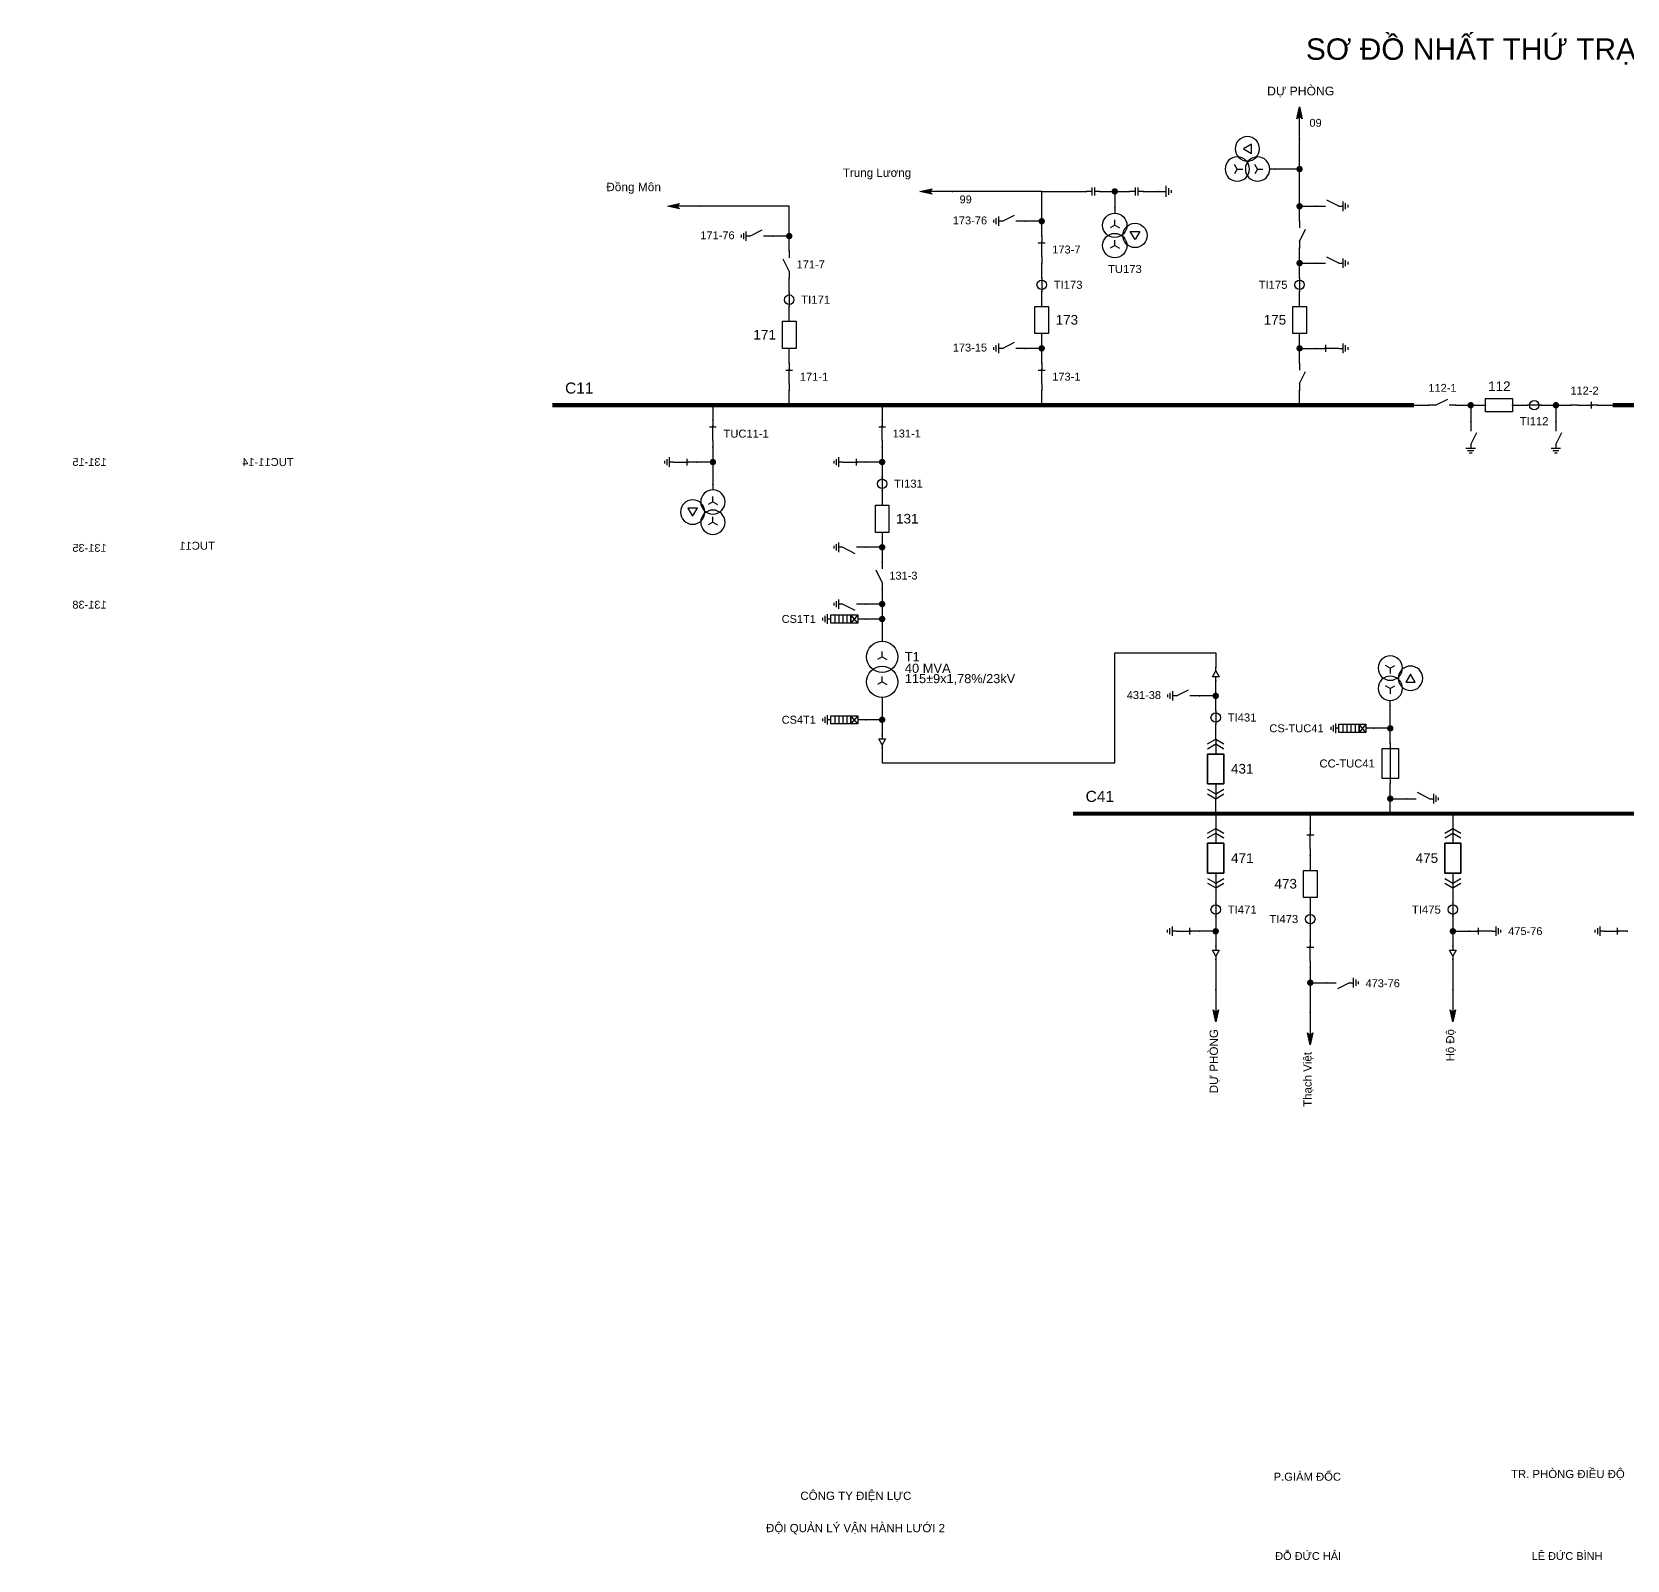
# Model space of a CAD drawing. Header units: millimetres. Extents: x -360 to 397, y 8 to 290.
# Drawn here: x -77.3 to 217.7, y 7.5 to 290.1 of the extents above; entities that cross this region are included whole.
import ezdxf

# ---------------------------------------------------------------- set-up
doc = ezdxf.new("R2010")
doc.units = ezdxf.units.MM
for name, color, linetype, lineweight in [('BUSBAR_110KV', 1, 'Continuous', 50), ('BUSBAR_22KV', 5, 'Continuous', 50), ('GROUND', 3, 'Continuous', 25), ('HV_110KV', 1, 'Continuous', 25), ('MV_22KV', 5, 'Continuous', 25)]:
    doc.layers.add(name, color=color, linetype=linetype, lineweight=lineweight)
doc.layers.add('SYM_PORTS', color=8, linetype='Continuous', plot=False)
doc.layers.add('TEXT', color=7, linetype='Continuous')
doc.styles.add('SLD_TEXT', font='arial.ttf')

# ---------------------------------------------------------------- blocks, each defined once
blk = doc.blocks.new('SYM_DISCONNECTOR_CLOSED')
at = {"lineweight": 25}
for points in [[(-0.625, 1.25), (0.625, 1.25)], [(0, 2.5), (0, 1.25)], [(0, -1.25), (0, 1.5)], [(0, -1.25), (0, -2.5)]]:
    blk.add_lwpolyline(points, dxfattribs=at)
at = {"layer": 'SYM_PORTS'}
for p in [(0, 2.5), (0, -2.5)]:
    blk.add_point(p, dxfattribs=at)
blk.add_attdef('DEVICE_CODE', (1.625, -0.5), '', height=2)
blk = doc.blocks.new('SYM_CIRCUIT_BREAKER')
at = {"lineweight": 25}
blk.add_lwpolyline([(-1.25, 2.5), (1.25, 2.5), (1.25, -2.5), (-1.25, -2.5)], close=True, dxfattribs=at)
at = {"layer": 'SYM_PORTS'}
for p in [(0, 2.5), (0, -2.5)]:
    blk.add_point(p, dxfattribs=at)
blk.add_attdef('DEVICE_CODE', (2.25, -0.5), '', height=2)
at = {"flags": 1}
blk.add_attdef('RATING', (2.25, -3.5), '', height=2, dxfattribs=at)
blk = doc.blocks.new('SYM_CURRENT_TRANSFORMER')
at = {"lineweight": 25}
blk.add_lwpolyline([(0, 1.25), (0, -1.25)], dxfattribs=at)
blk.add_circle((0, 0), 0.875, dxfattribs=at)
at = {"layer": 'SYM_PORTS'}
for p in [(0, 1.25), (0, -1.25)]:
    blk.add_point(p, dxfattribs=at)
blk.add_attdef('DEVICE_CODE', (1.875, -1.75), '', height=2)
at = {"flags": 1}
blk.add_attdef('RATIO', (1.875, -4.75), '', height=2, dxfattribs=at)
blk = doc.blocks.new('SYM_DISCONNECTOR_OPEN')
at = {"lineweight": 25}
for points in [[(0, -1.25), (-1.125, 1)], [(0, 2.5), (0, 1.25)], [(0, -1.25), (0, -2.5)]]:
    blk.add_lwpolyline(points, dxfattribs=at)
at = {"layer": 'SYM_PORTS'}
for p in [(0, 2.5), (0, -2.5)]:
    blk.add_point(p, dxfattribs=at)
blk.add_attdef('DEVICE_CODE', (1, -0.5), '', height=2)
blk = doc.blocks.new('SYM_EARTHING_SWITCH_OPEN')
at = {"lineweight": 25}
for points in [[(0, 3), (0, 1.25)], [(0, -1.25), (-1.125, 1)], [(-0.875, -2), (0.875, -2)], [(-0.5625, -2.4375), (0.5625, -2.4375)], [(-0.25, -2.875), (0.25, -2.875)], [(0, -1.25), (0, -2)]]:
    blk.add_lwpolyline(points, dxfattribs=at)
at = {"layer": 'SYM_PORTS'}
blk.add_point((0, 3), dxfattribs=at)
blk.add_attdef('DEVICE_CODE', (1.875, 0), '', height=2)
blk = doc.blocks.new('SYM_LINE_FEEDER_ARROW')
blk.add_hatch(color=7).paths.add_polyline_path([(0, -3), (-0.5, -0.75), (0, -1.25), (0.5, -0.75)])
at = {"lineweight": 25}
blk.add_lwpolyline([(0, 3), (0, -1.25)], dxfattribs=at)
blk.add_lwpolyline([(0, -3), (-0.5, -0.75), (0, -1.25), (0.5, -0.75)], close=True, dxfattribs=at)
at = {"layer": 'SYM_PORTS'}
blk.add_point((0, 3), dxfattribs=at)
blk.add_attdef('LINE_NAME', (1.5, 0), '', height=2)
blk = doc.blocks.new('SYM_COUPLING_CAPACITOR')
at = {"lineweight": 25}
for points in [[(-0.75, 0.25), (0.75, 0.25)], [(0, 1.25), (0, 0.25)], [(-0.75, -0.25), (0.75, -0.25)], [(0, -0.25), (0, -1.25)]]:
    blk.add_lwpolyline(points, dxfattribs=at)
at = {"layer": 'SYM_PORTS'}
for p in [(0, 1.25), (0, -1.25)]:
    blk.add_point(p, dxfattribs=at)
blk.add_attdef('DEVICE_CODE', (1.75, -1.75), '', height=2)
blk = doc.blocks.new('SYM_VOLTAGE_TRANSFORMER')
at = {"lineweight": 25}
for points in [[(0, 4.625), (0, 3.625)], [(0, 1.375), (-0.8625, 0.875)], [(0, 1.375), (0, 2.375)], [(0, 1.375), (0.8625, 0.875)], [(0, -2.375), (-0.8625, -2.875)], [(0, -2.375), (0, -1.375)], [(0, -2.375), (0.8625, -2.875)]]:
    blk.add_lwpolyline(points, dxfattribs=at)
blk.add_lwpolyline([(2.875, 0.25), (4.625, 0.25), (3.75, -1.25)], close=True, dxfattribs=at)
for centre in [(0, 1.375), (3.75, -0.5), (0, -2.375)]:
    blk.add_circle(centre, 2.25, dxfattribs=at)
at = {"layer": 'SYM_PORTS'}
blk.add_point((0, 4.625), dxfattribs=at)
blk.add_attdef('DEVICE_CODE', (7, 1.625), '', height=2)
at = {"flags": 1}
blk.add_attdef('RATIO', (7, -1.375), '', height=2, dxfattribs=at)
blk = doc.blocks.new('SYM_GROUND_SYMBOL')
at = {"lineweight": 25}
for points in [[(0, 1.25), (0, -0.25)], [(-1, -0.25), (1, -0.25)], [(-0.625, -0.75), (0.625, -0.75)], [(-0.25, -1.25), (0.25, -1.25)]]:
    blk.add_lwpolyline(points, dxfattribs=at)
at = {"layer": 'SYM_PORTS'}
blk.add_point((0, 1.25), dxfattribs=at)
blk = doc.blocks.new('SYM_EARTHING_SWITCH_CLOSED')
at = {"lineweight": 25}
for points in [[(0, 3), (0, 1.25)], [(-0.625, 1.25), (0.625, 1.25)], [(0, -1.25), (0, 1.5)], [(-0.875, -2), (0.875, -2)], [(-0.5625, -2.4375), (0.5625, -2.4375)], [(-0.25, -2.875), (0.25, -2.875)], [(0, -1.25), (0, -2)]]:
    blk.add_lwpolyline(points, dxfattribs=at)
at = {"layer": 'SYM_PORTS'}
blk.add_point((0, 3), dxfattribs=at)
blk.add_attdef('DEVICE_CODE', (1.875, 0), '', height=2)
blk = doc.blocks.new('SYM_SURGE_ARRESTER')
at = {"lineweight": 25}
for points in [[(0, 4), (0, 2.5)], [(-0.75, 2.5), (0.75, 1.25)], [(0.75, 2.5), (-0.75, 1.25)], [(-0.75, 0.5), (0.75, 0.5)], [(-0.75, -0.25), (0.75, -0.25)], [(-0.75, -1), (0.75, -1)], [(-0.75, -1.75), (0.75, -1.75)], [(0, -2.5), (0, -3.125)], [(-0.875, -3.125), (0.875, -3.125)], [(-0.5625, -3.5625), (0.5625, -3.5625)], [(-0.25, -4), (0.25, -4)]]:
    blk.add_lwpolyline(points, dxfattribs=at)
for points in [[(-0.75, 2.5), (0.75, 2.5), (0.75, 1.25), (-0.75, 1.25)], [(-0.75, 1.25), (0.75, 1.25), (0.75, -2.5), (-0.75, -2.5)]]:
    blk.add_lwpolyline(points, close=True, dxfattribs=at)
at = {"layer": 'SYM_PORTS'}
blk.add_point((0, 4), dxfattribs=at)
blk.add_attdef('DEVICE_CODE', (1.875, 1), '', height=2)
blk = doc.blocks.new('SYM_TRANSFORMER_2W')
at = {"lineweight": 25}
for points in [[(0, 2.3125), (0, 3.3125)], [(0, 2.3125), (-0.8625, 1.8125)], [(0, 2.3125), (0.8625, 1.8125)], [(0, -2.3125), (-0.8625, -2.8125)], [(0, -2.3125), (0, -1.3125)], [(0, -2.3125), (0.8625, -2.8125)]]:
    blk.add_lwpolyline(points, dxfattribs=at)
for centre in [(0, 2.3125), (0, -2.3125)]:
    blk.add_circle(centre, 2.875, dxfattribs=at)
at = {"layer": 'SYM_PORTS'}
for p in [(0, 5.1875), (0, -5.1875)]:
    blk.add_point(p, dxfattribs=at)
blk.add_attdef('DEVICE_CODE', (3.875, 2.1875), '', height=2)
at = {"flags": 1}
for tag, p in [('POWER', (3.875, -0.8125)), ('VOLTAGE_RATIO', (3.875, -3.8125))]:
    blk.add_attdef(tag, p, '', height=2, dxfattribs=at)
blk = doc.blocks.new('SYM_CABLE_TERMINATION')
at = {"lineweight": 25}
blk.add_lwpolyline([(-0.625, 0.5), (0.625, 0.5), (0, -0.625)], close=True, dxfattribs=at)
for points in [[(0, 1.25), (0, 0.5)], [(0, -0.625), (0, -1.25)]]:
    blk.add_lwpolyline(points, dxfattribs=at)
at = {"layer": 'SYM_PORTS'}
for p in [(0, 1.25), (0, -1.25)]:
    blk.add_point(p, dxfattribs=at)
blk = doc.blocks.new('SYM_DRAWOUT_BREAKER')
at = {"lineweight": 25}
for points in [[(-1.5, 4.625), (0, 5.5), (1.5, 4.625)], [(-1.5, 3.75), (0, 4.625), (1.5, 3.75)], [(0, 5.5), (0, 2.75)], [(0, -2.75), (0, -5.5)], [(-1.5, -3.75), (0, -4.625), (1.5, -3.75)], [(-1.5, -4.625), (0, -5.5), (1.5, -4.625)]]:
    blk.add_lwpolyline(points, dxfattribs=at)
at = {"lineweight": 35}
blk.add_lwpolyline([(-1.5, 2.75), (1.5, 2.75), (1.5, -2.75), (-1.5, -2.75)], close=True, dxfattribs=at)
at = {"layer": 'SYM_PORTS'}
for p in [(0, 5.5), (0, -5.5)]:
    blk.add_point(p, dxfattribs=at)
blk.add_attdef('DEVICE_CODE', (2.5, 2.5), '', height=2)
at = {"flags": 1}
blk.add_attdef('RATING', (2.5, -0.5), '', height=2, dxfattribs=at)
blk = doc.blocks.new('SYM_FUSE_DISCONNECTOR')
at = {"lineweight": 25}
blk.add_lwpolyline([(0, 3.75), (0, -3.75)], dxfattribs=at)
blk.add_lwpolyline([(-1.5, 2.75), (1.5, 2.75), (1.5, -2.75), (-1.5, -2.75)], close=True, dxfattribs=at)
at = {"layer": 'SYM_PORTS'}
for p in [(0, 3.75), (0, -3.75)]:
    blk.add_point(p, dxfattribs=at)
blk.add_attdef('DEVICE_CODE', (2.5, 0.75), '', height=2)
at = {"flags": 1}
blk.add_attdef('RATING', (2.5, -2.25), '', height=2, dxfattribs=at)

msp = doc.modelspace()

# ---------------------------------------------------------------- hatches: boundary and pattern name
at = {"layer": 'HV_110KV'}
h = msp.add_hatch(color=7, dxfattribs=at)
edge = h.paths.add_edge_path()
edge.add_arc((157.14, 264.72), 0.6, 0, 360)
h = msp.add_hatch(color=7, dxfattribs=at)
edge = h.paths.add_edge_path()
edge.add_arc((122.96, 260.59), 0.6, 0, 360)
h = msp.add_hatch(color=7, dxfattribs=at)
edge = h.paths.add_edge_path()
edge.add_arc((157.14, 257.84), 0.6, 0, 360)
h = msp.add_hatch(color=7, dxfattribs=at)
edge = h.paths.add_edge_path()
edge.add_arc((109.45, 255.08), 0.6, 0, 360)
h = msp.add_hatch(color=7, dxfattribs=at)
edge = h.paths.add_edge_path()
edge.add_arc((62.76, 252.33), 0.6, 0, 360)
h = msp.add_hatch(color=7, dxfattribs=at)
edge = h.paths.add_edge_path()
edge.add_arc((157.14, 247.33), 0.6, 0, 360)
h = msp.add_hatch(color=7, dxfattribs=at)
edge = h.paths.add_edge_path()
edge.add_arc((109.45, 231.57), 0.6, 0, 360)
h = msp.add_hatch(color=7, dxfattribs=at)
edge = h.paths.add_edge_path()
edge.add_arc((157.14, 231.57), 0.6, 0, 360)
h = msp.add_hatch(color=7, dxfattribs=at)
edge = h.paths.add_edge_path()
edge.add_arc((188.78, 221.06), 0.6, 0, 360)
h = msp.add_hatch(color=7, dxfattribs=at)
edge = h.paths.add_edge_path()
edge.add_arc((204.54, 221.06), 0.6, 0, 360)
h = msp.add_hatch(color=7, dxfattribs=at)
edge = h.paths.add_edge_path()
edge.add_arc((48.64, 210.55), 0.6, 0, 360)
h = msp.add_hatch(color=7, dxfattribs=at)
edge = h.paths.add_edge_path()
edge.add_arc((79.94, 210.55), 0.6, 0, 360)
h = msp.add_hatch(color=7, dxfattribs=at)
edge = h.paths.add_edge_path()
edge.add_arc((79.94, 194.79), 0.6, 0, 360)
h = msp.add_hatch(color=7, dxfattribs=at)
edge = h.paths.add_edge_path()
edge.add_arc((79.94, 184.29), 0.6, 0, 360)
h = msp.add_hatch(color=7, dxfattribs=at)
edge = h.paths.add_edge_path()
edge.add_arc((79.94, 181.53), 0.6, 0, 360)
at = {"layer": 'MV_22KV'}
h = msp.add_hatch(color=7, dxfattribs=at)
edge = h.paths.add_edge_path()
edge.add_arc((141.63, 167.32), 0.6, 0, 360)
h = msp.add_hatch(color=7, dxfattribs=at)
edge = h.paths.add_edge_path()
edge.add_arc((79.94, 162.9), 0.6, 0, 360)
h = msp.add_hatch(color=7, dxfattribs=at)
edge = h.paths.add_edge_path()
edge.add_arc((173.91, 161.32), 0.6, 0, 360)
h = msp.add_hatch(color=7, dxfattribs=at)
edge = h.paths.add_edge_path()
edge.add_arc((173.91, 148.31), 0.6, 0, 360)
h = msp.add_hatch(color=7, dxfattribs=at)
edge = h.paths.add_edge_path()
edge.add_arc((141.63, 123.8), 0.6, 0, 360)
h = msp.add_hatch(color=7, dxfattribs=at)
edge = h.paths.add_edge_path()
edge.add_arc((185.49, 123.8), 0.6, 0, 360)
h = msp.add_hatch(color=7, dxfattribs=at)
edge = h.paths.add_edge_path()
edge.add_arc((159.12, 114.29), 0.6, 0, 360)

# ---------------------------------------------------------------- linework, layer by layer
at = {"layer": 'BUSBAR_110KV', "const_width": 0.762}
for points in [[(18.96, 221.06), (178.27, 221.06)], [(215.05, 221.06), (346.78, 221.06)]]:
    msp.add_lwpolyline(points, dxfattribs=at)
at = {"layer": 'BUSBAR_22KV', "const_width": 0.762}
msp.add_lwpolyline([(115.23, 145.56), (232.99, 145.56)], dxfattribs=at)
at = {"layer": 'GROUND'}
msp.add_lwpolyline([(128.21, 260.59), (130.97, 260.59)], dxfattribs=at)
at = {"layer": 'HV_110KV'}
for points in [[(157.14, 264.72), (157.14, 270.23)], [(157.14, 264.72), (152.62, 264.72)], [(157.14, 257.84), (157.14, 264.72)], [(109.45, 260.59), (92.93, 260.59)], [(109.45, 255.08), (109.45, 260.59)], [(109.45, 260.59), (117.71, 260.59)], [(120.21, 260.59), (122.96, 260.59)], [(122.96, 260.59), (122.96, 257.57)], [(122.96, 260.59), (125.71, 260.59)], [(62.76, 252.33), (62.76, 257.84), (46.23, 257.84)], [(157.14, 255.08), (157.14, 257.84)], [(157.14, 257.84), (160.16, 257.84)], [(109.45, 255.08), (106.43, 255.08)], [(109.45, 252.33), (109.45, 255.08)], [(62.76, 252.33), (59.74, 252.33)], [(62.76, 249.58), (62.76, 252.33)], [(157.14, 247.33), (157.14, 250.08)], [(109.45, 244.58), (109.45, 247.33)], [(157.14, 244.58), (157.14, 247.33)], [(157.14, 247.33), (160.16, 247.33)], [(62.76, 241.82), (62.76, 244.58)], [(109.45, 239.32), (109.45, 242.08)], [(157.14, 239.32), (157.14, 242.08)], [(62.76, 236.57), (62.76, 239.32)], [(109.45, 231.57), (109.45, 234.32)], [(157.14, 231.57), (157.14, 234.32)], [(62.76, 228.81), (62.76, 231.57)], [(109.45, 231.57), (106.43, 231.57)], [(109.45, 228.81), (109.45, 231.57)], [(157.14, 228.81), (157.14, 231.57)], [(157.14, 231.57), (160.16, 231.57)], [(62.76, 221.06), (62.76, 223.81)], [(109.45, 221.06), (109.45, 223.81)], [(157.14, 221.06), (157.14, 223.81)], [(48.64, 221.06), (48.64, 218.31)], [(79.94, 221.06), (79.94, 218.31)], [(178.27, 221.06), (181.03, 221.06)], [(186.03, 221.06), (188.78, 221.06)], [(188.78, 221.06), (188.78, 218.04)], [(188.78, 221.06), (191.53, 221.06)], [(196.53, 221.06), (199.29, 221.06)], [(201.79, 221.06), (204.54, 221.06)], [(204.54, 221.06), (204.54, 218.04)], [(204.54, 221.06), (207.29, 221.06)], [(212.29, 221.06), (215.05, 221.06)], [(48.64, 213.31), (48.64, 210.55)], [(79.94, 213.31), (79.94, 210.55)], [(48.64, 210.55), (45.63, 210.55)], [(48.64, 210.55), (48.64, 206.42)], [(79.94, 210.55), (76.92, 210.55)], [(79.94, 210.55), (79.94, 207.8)], [(79.94, 205.3), (79.94, 202.55)], [(79.94, 194.79), (76.92, 194.79)], [(79.94, 197.55), (79.94, 194.79)], [(79.94, 194.79), (79.94, 192.04)], [(79.94, 187.04), (79.94, 184.29)], [(79.94, 184.29), (76.92, 184.29)], [(79.94, 184.29), (79.94, 181.53)], [(79.94, 181.53), (76.92, 181.53)], [(79.94, 181.53), (79.94, 177.4)]]:
    msp.add_lwpolyline(points, dxfattribs=at)
at = {"layer": 'MV_22KV'}
for points in [[(79.94, 157.64), (79.94, 154.94), (123, 154.94), (123, 175.28), (141.63, 175.28), (141.63, 172.58)], [(141.63, 167.32), (141.63, 170.08)], [(79.94, 167.03), (79.94, 162.9)], [(141.63, 167.32), (138.61, 167.32)], [(141.63, 164.57), (141.63, 167.32)], [(173.91, 161.32), (173.91, 165.45)], [(79.94, 162.9), (76.92, 162.9)], [(79.94, 162.9), (79.94, 160.14)], [(141.63, 159.31), (141.63, 162.07)], [(173.91, 161.32), (170.89, 161.32)], [(173.91, 158.57), (173.91, 161.32)], [(173.91, 148.31), (173.91, 151.07)], [(141.63, 145.56), (141.63, 148.31)], [(173.91, 145.56), (173.91, 148.31)], [(173.91, 148.31), (176.92, 148.31)], [(141.63, 145.56), (141.63, 142.81)], [(159.12, 145.56), (159.12, 142.81)], [(185.49, 145.56), (185.49, 142.81)], [(159.12, 137.81), (159.12, 135.05)], [(141.63, 131.81), (141.63, 129.05)], [(159.12, 130.05), (159.12, 127.3)], [(185.49, 131.81), (185.49, 129.05)], [(141.63, 126.55), (141.63, 123.8)], [(159.12, 124.8), (159.12, 122.05)], [(185.49, 126.55), (185.49, 123.8)], [(141.63, 123.8), (138.61, 123.8)], [(141.63, 123.8), (141.63, 121.05)], [(185.49, 123.8), (188.5, 123.8)], [(185.49, 123.8), (185.49, 121.05)], [(141.63, 118.55), (141.63, 113.04)], [(185.49, 118.55), (185.49, 113.04)], [(159.12, 117.05), (159.12, 114.29)], [(159.12, 114.29), (162.14, 114.29)], [(159.12, 114.29), (159.12, 108.79)]]:
    msp.add_lwpolyline(points, dxfattribs=at)

# ---------------------------------------------------------------- block references
at = {"layer": 'GROUND'}
for name, p, rotation in [('SYM_COUPLING_CAPACITOR', (126.96, 260.59), 270), ('SYM_GROUND_SYMBOL', (132.22, 260.59), 90)]:
    msp.add_blockref(name, p, dxfattribs=dict(at, rotation=rotation))
at = {"layer": 'HV_110KV'}
for name, p, rotation in [('SYM_LINE_FEEDER_ARROW', (157.14, 273.23), 180), ('SYM_LINE_FEEDER_ARROW', (89.93, 260.59), 270), ('SYM_COUPLING_CAPACITOR', (118.96, 260.59), 270), ('SYM_LINE_FEEDER_ARROW', (43.23, 257.84), 270)]:
    msp.add_blockref(name, p, dxfattribs=dict(at, rotation=rotation))
ref = msp.add_blockref('SYM_VOLTAGE_TRANSFORMER', (147.99, 264.72), dxfattribs=dict(at, xscale=-1, rotation=270))
ref.add_attrib('DEVICE_CODE', 'TU175', (135.81, 265.86), dxfattribs={"layer": 'TEXT', "extrusion": (0, 0, -1), "height": 1.487, "style": 'SLD_TEXT'})
ref = msp.add_blockref('SYM_EARTHING_SWITCH_OPEN', (163.16, 257.84), dxfattribs=dict(at, xscale=-1, rotation=90))
ref.add_attrib('DEVICE_CODE', '175-76', (167.36, 257.25), dxfattribs={"layer": 'TEXT', "extrusion": (0, 0, -1), "height": 1.459, "style": 'SLD_TEXT'})
ref = msp.add_blockref('SYM_VOLTAGE_TRANSFORMER', (122.96, 252.95), dxfattribs=at)
ref.add_attrib('DEVICE_CODE', 'TU173', (121.72, 245.5), dxfattribs={"layer": 'TEXT', "height": 1.487, "style": 'SLD_TEXT'})
ref = msp.add_blockref('SYM_DISCONNECTOR_OPEN', (157.14, 252.58), dxfattribs=dict(at, xscale=-1))
ref.add_attrib('DEVICE_CODE', '175-7', (150.68, 251.87), dxfattribs={"layer": 'TEXT', "extrusion": (0, 0, -1), "height": 1.461, "style": 'SLD_TEXT'})
ref = msp.add_blockref('SYM_EARTHING_SWITCH_OPEN', (103.43, 255.08), dxfattribs=dict(at, rotation=270))
ref.add_attrib('DEVICE_CODE', '173-76', (93, 254.5), dxfattribs={"layer": 'TEXT', "height": 1.459, "style": 'SLD_TEXT'})
ref = msp.add_blockref('SYM_EARTHING_SWITCH_OPEN', (56.74, 252.33), dxfattribs=dict(at, rotation=270))
ref.add_attrib('DEVICE_CODE', '171-76', (46.31, 251.75), dxfattribs={"layer": 'TEXT', "height": 1.459, "style": 'SLD_TEXT'})
ref = msp.add_blockref('SYM_DISCONNECTOR_CLOSED', (109.45, 249.83), dxfattribs=at)
ref.add_attrib('DEVICE_CODE', '173-7', (111.4, 249.12), dxfattribs={"layer": 'TEXT', "height": 1.461, "style": 'SLD_TEXT'})
ref = msp.add_blockref('SYM_EARTHING_SWITCH_OPEN', (163.16, 247.33), dxfattribs=dict(at, xscale=-1, rotation=90))
ref.add_attrib('DEVICE_CODE', '175-75', (167.36, 246.75), dxfattribs={"layer": 'TEXT', "extrusion": (0, 0, -1), "height": 1.459, "style": 'SLD_TEXT'})
ref = msp.add_blockref('SYM_DISCONNECTOR_OPEN', (62.76, 247.08), dxfattribs=at)
ref.add_attrib('DEVICE_CODE', '171-7', (64.09, 246.35), dxfattribs={"layer": 'TEXT', "height": 1.473, "style": 'SLD_TEXT'})
ref = msp.add_blockref('SYM_CURRENT_TRANSFORMER', (109.45, 243.33), dxfattribs=at)
ref.add_attrib('DEVICE_CODE', 'TI173', (111.65, 242.58), dxfattribs={"layer": 'TEXT', "height": 1.495, "style": 'SLD_TEXT'})
ref = msp.add_blockref('SYM_CURRENT_TRANSFORMER', (157.14, 243.33), dxfattribs=at)
ref.add_attrib('DEVICE_CODE', 'TI175', (149.56, 242.58), dxfattribs={"layer": 'TEXT', "height": 1.495, "style": 'SLD_TEXT'})
ref = msp.add_blockref('SYM_CURRENT_TRANSFORMER', (62.76, 240.57), dxfattribs=at)
ref.add_attrib('DEVICE_CODE', 'TI171', (64.96, 239.82), dxfattribs={"layer": 'TEXT', "height": 1.507, "style": 'SLD_TEXT'})
ref = msp.add_blockref('SYM_CIRCUIT_BREAKER', (109.45, 236.82), dxfattribs=at)
ref.add_attrib('DEVICE_CODE', '173', (112.03, 235.96), dxfattribs={"layer": 'TEXT', "height": 1.78, "style": 'SLD_TEXT'})
ref = msp.add_blockref('SYM_CIRCUIT_BREAKER', (157.14, 236.82), dxfattribs=at)
ref.add_attrib('DEVICE_CODE', '175', (150.51, 235.96), dxfattribs={"layer": 'TEXT', "height": 1.78, "style": 'SLD_TEXT'})
ref = msp.add_blockref('SYM_CIRCUIT_BREAKER', (62.76, 234.07), dxfattribs=at)
ref.add_attrib('DEVICE_CODE', '171', (56.13, 233.2), dxfattribs={"layer": 'TEXT', "height": 1.796, "style": 'SLD_TEXT'})
ref = msp.add_blockref('SYM_EARTHING_SWITCH_CLOSED', (163.16, 231.57), dxfattribs=dict(at, xscale=-1, rotation=90))
ref.add_attrib('DEVICE_CODE', '175-15', (167.36, 230.86), dxfattribs={"layer": 'TEXT', "extrusion": (0, 0, -1), "height": 1.459, "style": 'SLD_TEXT'})
ref = msp.add_blockref('SYM_EARTHING_SWITCH_OPEN', (103.43, 231.57), dxfattribs=dict(at, rotation=270))
ref.add_attrib('DEVICE_CODE', '173-15', (93, 230.99), dxfattribs={"layer": 'TEXT', "height": 1.459, "style": 'SLD_TEXT'})
ref = msp.add_blockref('SYM_DISCONNECTOR_OPEN', (157.14, 226.31), dxfattribs=dict(at, xscale=-1))
ref.add_attrib('DEVICE_CODE', '175-1', (150.68, 225.61), dxfattribs={"layer": 'TEXT', "extrusion": (0, 0, -1), "height": 1.461, "style": 'SLD_TEXT'})
ref = msp.add_blockref('SYM_DISCONNECTOR_CLOSED', (62.76, 226.31), dxfattribs=at)
ref.add_attrib('DEVICE_CODE', '171-1', (64.71, 225.59), dxfattribs={"layer": 'TEXT', "height": 1.473, "style": 'SLD_TEXT'})
ref = msp.add_blockref('SYM_DISCONNECTOR_CLOSED', (109.45, 226.31), dxfattribs=at)
ref.add_attrib('DEVICE_CODE', '173-1', (111.4, 225.61), dxfattribs={"layer": 'TEXT', "height": 1.461, "style": 'SLD_TEXT'})
ref = msp.add_blockref('SYM_DISCONNECTOR_OPEN', (183.53, 221.06), dxfattribs=dict(at, rotation=270))
ref.add_attrib('DEVICE_CODE', '112-1', (180.96, 223.54), dxfattribs={"layer": 'TEXT', "height": 1.458, "style": 'SLD_TEXT'})
ref = msp.add_blockref('SYM_CIRCUIT_BREAKER', (194.03, 221.06), dxfattribs=dict(at, rotation=270))
ref.add_attrib('DEVICE_CODE', '112', (192.01, 223.68), dxfattribs={"layer": 'TEXT', "height": 1.777, "style": 'SLD_TEXT'})
ref = msp.add_blockref('SYM_DISCONNECTOR_CLOSED', (209.79, 221.06), dxfattribs=dict(at, rotation=270))
ref.add_attrib('DEVICE_CODE', '112-2', (207.23, 223.04), dxfattribs={"layer": 'TEXT', "height": 1.458, "style": 'SLD_TEXT'})
ref = msp.add_blockref('SYM_CURRENT_TRANSFORMER', (200.54, 221.06), dxfattribs=dict(at, rotation=270))
ref.add_attrib('DEVICE_CODE', 'TI112', (197.85, 217.36), dxfattribs={"layer": 'TEXT', "height": 1.492, "style": 'SLD_TEXT'})
ref = msp.add_blockref('SYM_EARTHING_SWITCH_OPEN', (204.54, 215.04), dxfattribs=dict(at, xscale=-1))
ref.add_attrib('DEVICE_CODE', '112-25', (201.55, 209.38), dxfattribs={"layer": 'TEXT', "extrusion": (0, 0, -1), "height": 1.455, "style": 'SLD_TEXT'})
ref = msp.add_blockref('SYM_EARTHING_SWITCH_OPEN', (188.78, 215.04), dxfattribs=dict(at, xscale=-1))
ref.add_attrib('DEVICE_CODE', '112-15', (185.79, 209.38), dxfattribs={"layer": 'TEXT', "extrusion": (0, 0, -1), "height": 1.455, "style": 'SLD_TEXT'})
ref = msp.add_blockref('SYM_DISCONNECTOR_CLOSED', (48.64, 215.81), dxfattribs=at)
ref.add_attrib('DEVICE_CODE', 'TUC11-1', (50.6, 215.06), dxfattribs={"layer": 'TEXT', "height": 1.48, "style": 'SLD_TEXT'})
ref = msp.add_blockref('SYM_DISCONNECTOR_CLOSED', (79.94, 215.81), dxfattribs=at)
ref.add_attrib('DEVICE_CODE', '131-1', (81.89, 215.1), dxfattribs={"layer": 'TEXT', "height": 1.457, "style": 'SLD_TEXT'})
ref = msp.add_blockref('SYM_EARTHING_SWITCH_CLOSED', (73.92, 210.55), dxfattribs=dict(at, xscale=-1, rotation=270))
ref.add_attrib('DEVICE_CODE', '131-15', (63.49, 209.85), dxfattribs={"layer": 'TEXT', "extrusion": (0, 0, -1), "height": 1.455, "style": 'SLD_TEXT'})
ref = msp.add_blockref('SYM_EARTHING_SWITCH_CLOSED', (42.63, 210.55), dxfattribs=dict(at, xscale=-1, rotation=270))
ref.add_attrib('DEVICE_CODE', 'TUC11-14', (28.9, 209.81), dxfattribs={"layer": 'TEXT', "extrusion": (0, 0, -1), "height": 1.476, "style": 'SLD_TEXT'})
ref = msp.add_blockref('SYM_CURRENT_TRANSFORMER', (79.94, 206.55), dxfattribs=at)
ref.add_attrib('DEVICE_CODE', 'TI131', (82.14, 205.81), dxfattribs={"layer": 'TEXT', "height": 1.491, "style": 'SLD_TEXT'})
ref = msp.add_blockref('SYM_VOLTAGE_TRANSFORMER', (48.64, 201.8), dxfattribs=dict(at, xscale=-1))
ref.add_attrib('DEVICE_CODE', 'TUC11', (43.47, 194.34), dxfattribs={"layer": 'TEXT', "extrusion": (0, 0, -1), "height": 1.482, "style": 'SLD_TEXT'})
ref = msp.add_blockref('SYM_CIRCUIT_BREAKER', (79.94, 200.05), dxfattribs=at)
ref.add_attrib('DEVICE_CODE', '131', (82.52, 199.19), dxfattribs={"layer": 'TEXT', "height": 1.78, "style": 'SLD_TEXT'})
ref = msp.add_blockref('SYM_EARTHING_SWITCH_OPEN', (73.92, 194.79), dxfattribs=dict(at, xscale=-1, rotation=270))
ref.add_attrib('DEVICE_CODE', '131-35', (63.49, 193.96), dxfattribs={"layer": 'TEXT', "extrusion": (0, 0, -1), "height": 1.455, "style": 'SLD_TEXT'})
ref = msp.add_blockref('SYM_DISCONNECTOR_OPEN', (79.94, 189.54), dxfattribs=at)
ref.add_attrib('DEVICE_CODE', '131-3', (81.27, 188.83), dxfattribs={"layer": 'TEXT', "height": 1.457, "style": 'SLD_TEXT'})
ref = msp.add_blockref('SYM_EARTHING_SWITCH_OPEN', (73.92, 184.29), dxfattribs=dict(at, xscale=-1, rotation=270))
ref.add_attrib('DEVICE_CODE', '131-38', (63.49, 183.45), dxfattribs={"layer": 'TEXT', "extrusion": (0, 0, -1), "height": 1.455, "style": 'SLD_TEXT'})
ref = msp.add_blockref('SYM_SURGE_ARRESTER', (72.92, 181.53), dxfattribs=dict(at, rotation=270))
ref.add_attrib('DEVICE_CODE', 'CS1T1', (61.36, 180.82), dxfattribs={"layer": 'TEXT', "height": 1.453, "style": 'SLD_TEXT'})
ref = msp.add_blockref('SYM_TRANSFORMER_2W', (79.94, 172.22), dxfattribs=at)
ref.add_attrib('DEVICE_CODE', 'T1', (84.14, 173.73), dxfattribs={"layer": 'TEXT', "height": 1.682, "style": 'SLD_TEXT'})
at = {"layer": 'MV_22KV'}
ref = msp.add_blockref('SYM_VOLTAGE_TRANSFORMER', (173.91, 170.08), dxfattribs=dict(at, xscale=-1, rotation=180))
ref.add_attrib('DEVICE_CODE', 'TUC41', (172.48, 176.05), dxfattribs={"layer": 'TEXT', "extrusion": (0, 0, -1), "height": 1.482, "style": 'SLD_TEXT'})
at = {"layer": 'MV_22KV', "rotation": 180}
msp.add_blockref('SYM_CABLE_TERMINATION', (141.63, 171.33), dxfattribs=at)
at = {"layer": 'MV_22KV'}
ref = msp.add_blockref('SYM_EARTHING_SWITCH_OPEN', (135.61, 167.32), dxfattribs=dict(at, rotation=270))
ref.add_attrib('DEVICE_CODE', '431-38', (125.18, 166.74), dxfattribs={"layer": 'TEXT', "height": 1.455, "style": 'SLD_TEXT'})
ref = msp.add_blockref('SYM_SURGE_ARRESTER', (72.92, 162.9), dxfattribs=dict(at, rotation=270))
ref.add_attrib('DEVICE_CODE', 'CS4T1', (61.36, 162.18), dxfattribs={"layer": 'TEXT', "height": 1.453, "style": 'SLD_TEXT'})
ref = msp.add_blockref('SYM_CURRENT_TRANSFORMER', (141.63, 163.32), dxfattribs=at)
ref.add_attrib('DEVICE_CODE', 'TI431', (143.83, 162.58), dxfattribs={"layer": 'TEXT', "height": 1.491, "style": 'SLD_TEXT'})
for name, p in [('SYM_CABLE_TERMINATION', (79.94, 158.89)), ('SYM_CABLE_TERMINATION', (141.63, 119.8)), ('SYM_CABLE_TERMINATION', (185.49, 119.8)), ('SYM_LINE_FEEDER_ARROW', (141.63, 110.04)), ('SYM_LINE_FEEDER_ARROW', (185.49, 110.04)), ('SYM_LINE_FEEDER_ARROW', (159.12, 105.79))]:
    msp.add_blockref(name, p, dxfattribs=at)
ref = msp.add_blockref('SYM_DRAWOUT_BREAKER', (141.63, 153.81), dxfattribs=at)
ref.add_attrib('DEVICE_CODE', '431', (144.46, 152.96), dxfattribs={"layer": 'TEXT', "height": 1.78, "style": 'SLD_TEXT'})
ref = msp.add_blockref('SYM_SURGE_ARRESTER', (166.89, 161.32), dxfattribs=dict(at, rotation=270))
ref.add_attrib('DEVICE_CODE', 'CS-TUC41', (151.55, 160.59), dxfattribs={"layer": 'TEXT', "height": 1.47, "style": 'SLD_TEXT'})
ref = msp.add_blockref('SYM_FUSE_DISCONNECTOR', (173.91, 154.82), dxfattribs=at)
ref.add_attrib('DEVICE_CODE', 'CC-TUC41', (160.82, 154.08), dxfattribs={"layer": 'TEXT', "height": 1.48, "style": 'SLD_TEXT'})
ref = msp.add_blockref('SYM_EARTHING_SWITCH_OPEN', (179.92, 148.31), dxfattribs=dict(at, xscale=-1, rotation=90))
ref.add_attrib('DEVICE_CODE', 'TUC41-14', (184.13, 147.7), dxfattribs={"layer": 'TEXT', "extrusion": (0, 0, -1), "height": 1.476, "style": 'SLD_TEXT'})
ref = msp.add_blockref('SYM_DISCONNECTOR_CLOSED', (159.12, 140.31), dxfattribs=dict(at, xscale=-1))
ref.add_attrib('DEVICE_CODE', '473-1', (152.04, 139.6), dxfattribs={"layer": 'TEXT', "extrusion": (0, 0, -1), "height": 1.461, "style": 'SLD_TEXT'})
ref = msp.add_blockref('SYM_DRAWOUT_BREAKER', (141.63, 137.31), dxfattribs=at)
ref.add_attrib('DEVICE_CODE', '471', (144.46, 136.44), dxfattribs={"layer": 'TEXT', "height": 1.796, "style": 'SLD_TEXT'})
ref = msp.add_blockref('SYM_DRAWOUT_BREAKER', (185.49, 137.31), dxfattribs=at)
ref.add_attrib('DEVICE_CODE', '475', (178.61, 136.45), dxfattribs={"layer": 'TEXT', "height": 1.784, "style": 'SLD_TEXT'})
ref = msp.add_blockref('SYM_CIRCUIT_BREAKER', (159.12, 132.55), dxfattribs=at)
ref.add_attrib('DEVICE_CODE', '473', (152.5, 131.7), dxfattribs={"layer": 'TEXT', "height": 1.78, "style": 'SLD_TEXT'})
ref = msp.add_blockref('SYM_CURRENT_TRANSFORMER', (141.63, 127.8), dxfattribs=at)
ref.add_attrib('DEVICE_CODE', 'TI471', (143.83, 127.05), dxfattribs={"layer": 'TEXT', "height": 1.507, "style": 'SLD_TEXT'})
ref = msp.add_blockref('SYM_CURRENT_TRANSFORMER', (159.12, 126.05), dxfattribs=at)
ref.add_attrib('DEVICE_CODE', 'TI473', (151.55, 125.31), dxfattribs={"layer": 'TEXT', "height": 1.495, "style": 'SLD_TEXT'})
ref = msp.add_blockref('SYM_CURRENT_TRANSFORMER', (185.49, 127.8), dxfattribs=at)
ref.add_attrib('DEVICE_CODE', 'TI475', (177.91, 127.06), dxfattribs={"layer": 'TEXT', "height": 1.498, "style": 'SLD_TEXT'})
ref = msp.add_blockref('SYM_EARTHING_SWITCH_CLOSED', (214.71, 123.8), dxfattribs=dict(at, xscale=-1, rotation=270))
ref.add_attrib('DEVICE_CODE', '477-76', (204.28, 123.09), dxfattribs={"layer": 'TEXT', "extrusion": (0, 0, -1), "height": 1.459, "style": 'SLD_TEXT'})
ref = msp.add_blockref('SYM_EARTHING_SWITCH_CLOSED', (135.61, 123.8), dxfattribs=dict(at, xscale=-1, rotation=270))
ref.add_attrib('DEVICE_CODE', '471-76', (125.18, 123.09), dxfattribs={"layer": 'TEXT', "extrusion": (0, 0, -1), "height": 1.459, "style": 'SLD_TEXT'})
ref = msp.add_blockref('SYM_EARTHING_SWITCH_CLOSED', (191.5, 123.8), dxfattribs=dict(at, rotation=90))
ref.add_attrib('DEVICE_CODE', '475-76', (195.71, 123.09), dxfattribs={"layer": 'TEXT', "height": 1.459, "style": 'SLD_TEXT'})
ref = msp.add_blockref('SYM_DISCONNECTOR_CLOSED', (159.12, 119.55), dxfattribs=dict(at, xscale=-1))
ref.add_attrib('DEVICE_CODE', '473-7', (152.04, 118.84), dxfattribs={"layer": 'TEXT', "extrusion": (0, 0, -1), "height": 1.461, "style": 'SLD_TEXT'})
ref = msp.add_blockref('SYM_EARTHING_SWITCH_OPEN', (165.14, 114.29), dxfattribs=dict(at, rotation=90))
ref.add_attrib('DEVICE_CODE', '473-76', (169.34, 113.46), dxfattribs={"layer": 'TEXT', "height": 1.459, "style": 'SLD_TEXT'})

# ---------------------------------------------------------------- texts
at = {"layer": 'TEXT', "attachment_point": 7, "style": 'SLD_TEXT'}
for s, insert, char_height in [('SƠ ĐỒ NHẤT THỨ TRẠM 110KV BẮC HỒNG', (158.3, 284.05), 3.9579), ('DỰ PHÒNG', (151.14, 277.99), 1.61), ('09', (158.97, 272.53), 1.45), ('Trung Lương', (72.67, 262.82), 1.5372), ('Đồng Môn', (28.91, 260.16), 1.571), ('99', (94.26, 258.37), 1.45), ('C11', (21.3, 223.18), 2.053), ('40 MVA', (84.14, 171.55), 1.705), ('115±9x1,78%/23kV', (84.14, 169.36), 1.6856), ('C41', (117.57, 147.68), 2.053), ('P.GIÁM ĐỐC', (152.34, 22.19), 1.487), ('TR. PHÒNG ĐIỀU ĐỘ', (196.24, 22.37), 1.5058), ('CÔNG TY ĐIỆN LỰC', (64.81, 18.33), 1.5267), ('ĐỘI QUẢN LÝ VẬN HÀNH LƯỚI 2', (58.47, 12.28), 1.5238), ('ĐỖ ĐỨC HẢI', (152.63, 7.54), 1.449), ('LÊ ĐỨC BÌNH', (200.05, 7.54), 1.4507)]:
    msp.add_mtext(s, dxfattribs=dict(at, insert=insert, char_height=char_height))
at = {"layer": 'TEXT', "attachment_point": 7, "rotation": 90, "style": 'SLD_TEXT'}
for s, insert, char_height in [('DỰ PHÒNG', (142.38, 93.84), 1.54), ('Hộ Độ', (186.08, 99.75), 1.507), ('Thạch Việt', (159.69, 91.34), 1.516)]:
    msp.add_mtext(s, dxfattribs=dict(at, insert=insert, char_height=char_height))

doc.saveas('drawing.dxf')
